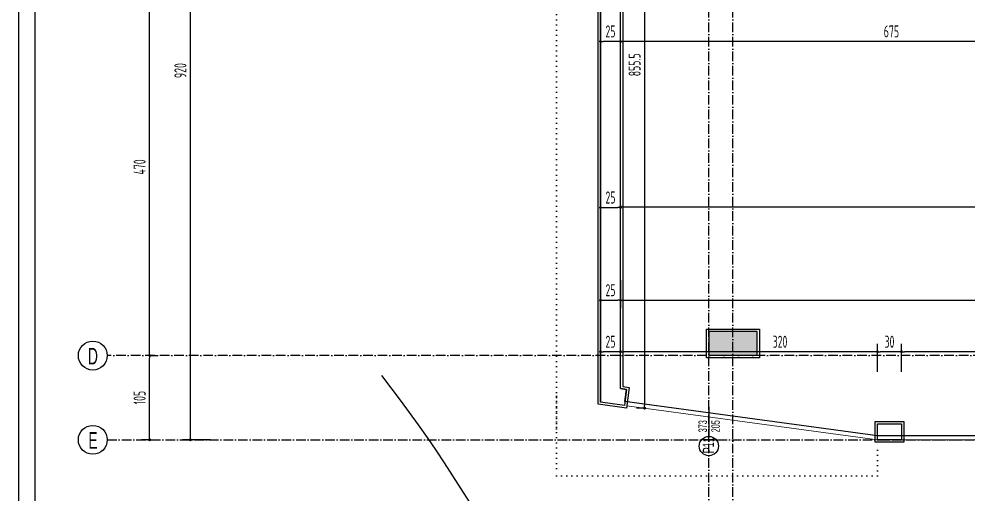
# Model space of a CAD drawing. Extents: x 41749 to 92598, y -24291 to 29432.
# Drawn here: x 52008 to 53190, y -23284 to -22692 of the extents above; entities that cross this region are included whole.
import ezdxf

# ---------------------------------------------------------------- set-up
doc = ezdxf.new("R2010")
doc.units = 0
doc.header["$MEASUREMENT"] = 0
doc.header["$PDMODE"] = 3
doc.linetypes.add('ACAD_ISO10W100', pattern=[18, 12, -3, 0, -3])
doc.linetypes.add('DOT', pattern=[6.35, 0, -6.35])
doc.layers.get('0').update_dxf_attribs({"linetype": 'CONTINUOUS'})
doc.layers.get('Defpoints').update_dxf_attribs({"linetype": 'CONTINUOUS'})
for name, color, linetype in [('AKS', 10, 'CONTINUOUS'), ('DUVAR', 6, 'CONTINUOUS'), ('İÇ ÖLÇÜ', 95, 'CONTINUOUS'), ('KOLON', 5, 'CONTINUOUS'), ('OLCU', 3, 'CONTINUOUS'), ('P', 7, 'DOT'), ('SıVA', 7, 'CONTINUOUS'), ('tar', 12, 'CONTINUOUS'), ('TEFRIS', 12, 'CONTINUOUS'), ('YAZI', 7, 'CONTINUOUS')]:
    doc.layers.add(name, color=color, linetype=linetype)
doc.layers.add('KAPI-GOR', color=153, linetype='CONTINUOUS', lineweight=15)
doc.styles.add('OLCU', font='isocpeur.ttf', dxfattribs={"width": 0.59})
doc.dimstyles.new('OLCU3', dxfattribs={"dimscale": 0.5, "dimtxt": 30, "dimasz": 7, "dimexe": 20, "dimexo": 0, "dimgap": 10, "dimtad": 1, "dimdec": 4, "dimrnd": 0.5, "dimdsep": 46, "dimtxsty": 'OLCU', "dimblk1": 'DOT', "dimblk2": 'DOT', "dimsah": 1, "dimcen": 0.09, "dimclrt": 4, "dimadec": 0, "dimazin": 0, "dimtfac": 1, "dimtdec": 4, "dimtix": 1, "dimtmove": 2, "dimatfit": 3, "dimfxl": 0, "dimtolj": 1, "dimtzin": 0, "dimarcsym": 0})

# ---------------------------------------------------------------- blocks, each defined once
blk = doc.blocks.new('DOT')
at = {"color": 0, "linetype": 'ByBlock'}
blk.add_line((-0.5, 0), (-1, 0), dxfattribs=at)
at = {"color": 0, "linetype": 'ByBlock', "const_width": 0.5}
blk.add_lwpolyline([(-0.25, 0, 1), (0.25, 0, 1)], format="xyb", close=True, dxfattribs=at)
blk = doc.blocks.new('*D2245')
at = {"layer": 'Defpoints', "color": 0, "transparency": 16777216}
for p in [(52757.5, -22720), (53432.5, -22718.2), (52757.5, -22733.2)]:
    blk.add_point(p, dxfattribs=at)
at = {"layer": 'İÇ ÖLÇÜ', "color": 0, "lineweight": -2, "transparency": 16777216}
for p, q in [((52757.5, -22733.2), (52757.5, -22710)), ((53429, -22720), (52761, -22720)), ((53432.5, -22718.2), (53432.5, -22730))]:
    blk.add_line(p, q, dxfattribs=at)
at = {"layer": 'İÇ ÖLÇÜ', "color": 0, "lineweight": -2, "transparency": 16777216, "xscale": 3.5, "yscale": 3.5, "zscale": 3.5, "rotation": 180}
blk.add_blockref('DOT', (52757.5, -22720), dxfattribs=at)
at = {"layer": 'İÇ ÖLÇÜ', "color": 0, "lineweight": -2, "transparency": 16777216, "xscale": 3.5, "yscale": 3.5, "zscale": 3.5}
blk.add_blockref('DOT', (53432.5, -22720), dxfattribs=at)
at = {"layer": 'İÇ ÖLÇÜ', "color": 4, "transparency": 16777216, "insert": (53095, -22707.5), "char_height": 15, "attachment_point": 5, "style": 'OLCU'}
blk.add_mtext('\\A1;675', dxfattribs=at)
blk = doc.blocks.new('*D2246')
at = {"layer": 'Defpoints', "color": 0, "transparency": 16777216}
for p in [(52732.5, -22720), (52757.5, -22733.2), (52732.5, -22769.4)]:
    blk.add_point(p, dxfattribs=at)
at = {"layer": 'İÇ ÖLÇÜ', "color": 0, "lineweight": -2, "transparency": 16777216}
for p, q in [((52732.5, -22745), (52732.5, -22710)), ((52757.5, -22733.2), (52757.5, -22710)), ((52754, -22720), (52736, -22720))]:
    blk.add_line(p, q, dxfattribs=at)
at = {"layer": 'İÇ ÖLÇÜ', "color": 0, "lineweight": -2, "transparency": 16777216, "xscale": 3.5, "yscale": 3.5, "zscale": 3.5, "rotation": 180}
blk.add_blockref('DOT', (52732.5, -22720), dxfattribs=at)
at = {"layer": 'İÇ ÖLÇÜ', "color": 0, "lineweight": -2, "transparency": 16777216, "xscale": 3.5, "yscale": 3.5, "zscale": 3.5}
blk.add_blockref('DOT', (52757.5, -22720), dxfattribs=at)
at = {"layer": 'İÇ ÖLÇÜ', "color": 4, "transparency": 16777216, "insert": (52745, -22707.5), "char_height": 15, "attachment_point": 5, "style": 'OLCU'}
blk.add_mtext('\\A1;25', dxfattribs=at)
blk = doc.blocks.new('*D2252')
at = {"layer": 'Defpoints', "color": 0, "transparency": 16777216}
for p in [(53107.6, -23106.6), (53322.5, -23186.3), (53107.6, -23196.3)]:
    blk.add_point(p, dxfattribs=at)
at = {"layer": 'İÇ ÖLÇÜ', "color": 0, "lineweight": -2, "transparency": 16777216}
for p, q in [((53107.6, -23131.6), (53107.6, -23096.6)), ((53322.5, -23131.6), (53322.5, -23096.6)), ((53319, -23106.6), (53111.1, -23106.6))]:
    blk.add_line(p, q, dxfattribs=at)
at = {"layer": 'İÇ ÖLÇÜ', "color": 0, "lineweight": -2, "transparency": 16777216, "xscale": 3.5, "yscale": 3.5, "zscale": 3.5, "rotation": 180}
blk.add_blockref('DOT', (53107.6, -23106.6), dxfattribs=at)
at = {"layer": 'İÇ ÖLÇÜ', "color": 0, "lineweight": -2, "transparency": 16777216, "xscale": 3.5, "yscale": 3.5, "zscale": 3.5}
blk.add_blockref('DOT', (53322.5, -23106.6), dxfattribs=at)
at = {"layer": 'İÇ ÖLÇÜ', "color": 4, "transparency": 16777216, "insert": (53215.1, -23094.1), "char_height": 15, "attachment_point": 5, "style": 'OLCU'}
blk.add_mtext('\\A1;215', dxfattribs=at)
blk = doc.blocks.new('*D2253')
at = {"layer": 'Defpoints', "color": 0, "transparency": 16777216}
for p in [(53077.6, -23106.6), (53077.6, -23196.3), (53107.6, -23196.3)]:
    blk.add_point(p, dxfattribs=at)
at = {"layer": 'İÇ ÖLÇÜ', "color": 0, "lineweight": -2, "transparency": 16777216}
for p, q in [((53077.6, -23131.6), (53077.6, -23096.6)), ((53107.6, -23131.6), (53107.6, -23096.6)), ((53104.1, -23106.6), (53081.1, -23106.6))]:
    blk.add_line(p, q, dxfattribs=at)
at = {"layer": 'İÇ ÖLÇÜ', "color": 0, "lineweight": -2, "transparency": 16777216, "xscale": 3.5, "yscale": 3.5, "zscale": 3.5, "rotation": 180}
blk.add_blockref('DOT', (53077.6, -23106.6), dxfattribs=at)
at = {"layer": 'İÇ ÖLÇÜ', "color": 0, "lineweight": -2, "transparency": 16777216, "xscale": 3.5, "yscale": 3.5, "zscale": 3.5}
blk.add_blockref('DOT', (53107.6, -23106.6), dxfattribs=at)
at = {"layer": 'İÇ ÖLÇÜ', "color": 4, "transparency": 16777216, "insert": (53092.6, -23094.1), "char_height": 15, "attachment_point": 5, "style": 'OLCU'}
blk.add_mtext('\\A1;30', dxfattribs=at)
blk = doc.blocks.new('*D2254')
at = {"layer": 'Defpoints', "color": 0, "transparency": 16777216}
for p in [(52732.5, -23106.6), (52732.5, -23109.4), (52757.5, -23109.4)]:
    blk.add_point(p, dxfattribs=at)
at = {"layer": 'İÇ ÖLÇÜ', "color": 0, "lineweight": -2, "transparency": 16777216}
for p, q in [((52732.5, -23109.4), (52732.5, -23096.6)), ((52757.5, -23109.4), (52757.5, -23096.6)), ((52754, -23106.6), (52736, -23106.6))]:
    blk.add_line(p, q, dxfattribs=at)
at = {"layer": 'İÇ ÖLÇÜ', "color": 0, "lineweight": -2, "transparency": 16777216, "xscale": 3.5, "yscale": 3.5, "zscale": 3.5, "rotation": 180}
blk.add_blockref('DOT', (52732.5, -23106.6), dxfattribs=at)
at = {"layer": 'İÇ ÖLÇÜ', "color": 0, "lineweight": -2, "transparency": 16777216, "xscale": 3.5, "yscale": 3.5, "zscale": 3.5}
blk.add_blockref('DOT', (52757.5, -23106.6), dxfattribs=at)
at = {"layer": 'İÇ ÖLÇÜ', "color": 4, "transparency": 16777216, "insert": (52745, -23094.1), "char_height": 15, "attachment_point": 5, "style": 'OLCU'}
blk.add_mtext('\\A1;25', dxfattribs=at)
blk = doc.blocks.new('*D2255')
at = {"layer": 'Defpoints', "color": 0, "transparency": 16777216}
for p in [(52732.5, -23028), (52757.5, -23028), (52757.5, -23042.4)]:
    blk.add_point(p, dxfattribs=at)
at = {"layer": 'İÇ ÖLÇÜ', "color": 0, "lineweight": -2, "transparency": 16777216}
for p, q in [((52732.5, -23028), (52732.5, -23052.4)), ((52757.5, -23028), (52757.5, -23052.4)), ((52736, -23042.4), (52754, -23042.4))]:
    blk.add_line(p, q, dxfattribs=at)
at = {"layer": 'İÇ ÖLÇÜ', "color": 0, "lineweight": -2, "transparency": 16777216, "xscale": 3.5, "yscale": 3.5, "zscale": 3.5, "rotation": 180}
blk.add_blockref('DOT', (52732.5, -23042.4), dxfattribs=at)
at = {"layer": 'İÇ ÖLÇÜ', "color": 0, "lineweight": -2, "transparency": 16777216, "xscale": 3.5, "yscale": 3.5, "zscale": 3.5}
blk.add_blockref('DOT', (52757.5, -23042.4), dxfattribs=at)
at = {"layer": 'İÇ ÖLÇÜ', "color": 4, "transparency": 16777216, "insert": (52745, -23029.9), "char_height": 15, "attachment_point": 5, "style": 'OLCU'}
blk.add_mtext('\\A1;25', dxfattribs=at)
blk = doc.blocks.new('*D2256')
at = {"layer": 'Defpoints', "color": 0, "transparency": 16777216}
for p in [(52757.5, -23010.3), (54401.4, -23042.4), (54401.4, -23089.3)]:
    blk.add_point(p, dxfattribs=at)
at = {"layer": 'İÇ ÖLÇÜ', "color": 0, "lineweight": -2, "transparency": 16777216}
for p, q in [((52757.5, -23017.4), (52757.5, -23052.4)), ((54401.4, -23067.4), (54401.4, -23032.4)), ((52761, -23042.4), (54397.9, -23042.4))]:
    blk.add_line(p, q, dxfattribs=at)
at = {"layer": 'İÇ ÖLÇÜ', "color": 0, "lineweight": -2, "transparency": 16777216, "xscale": 3.5, "yscale": 3.5, "zscale": 3.5, "rotation": 180}
blk.add_blockref('DOT', (52757.5, -23042.4), dxfattribs=at)
at = {"layer": 'İÇ ÖLÇÜ', "color": 0, "lineweight": -2, "transparency": 16777216, "xscale": 3.5, "yscale": 3.5, "zscale": 3.5}
blk.add_blockref('DOT', (54401.4, -23042.4), dxfattribs=at)
at = {"layer": 'İÇ ÖLÇÜ', "color": 4, "transparency": 16777216, "insert": (53579.5, -23029.9), "char_height": 15, "attachment_point": 5, "style": 'OLCU'}
blk.add_mtext('\\A1;1644', dxfattribs=at)
blk = doc.blocks.new('*D2258')
at = {"layer": 'Defpoints', "color": 0, "transparency": 16777216}
for p in [(52732.5, -22926.9), (52757.5, -22926.9), (52757.5, -22926.9)]:
    blk.add_point(p, dxfattribs=at)
at = {"layer": 'İÇ ÖLÇÜ', "color": 0, "lineweight": -2, "transparency": 16777216}
for p, q in [((52732.5, -22926.9), (52732.5, -22936.9)), ((52736, -22926.9), (52754, -22926.9)), ((52757.5, -22926.9), (52757.5, -22916.9))]:
    blk.add_line(p, q, dxfattribs=at)
at = {"layer": 'İÇ ÖLÇÜ', "color": 0, "lineweight": -2, "transparency": 16777216, "xscale": 3.5, "yscale": 3.5, "zscale": 3.5, "rotation": 180}
blk.add_blockref('DOT', (52732.5, -22926.9), dxfattribs=at)
at = {"layer": 'İÇ ÖLÇÜ', "color": 0, "lineweight": -2, "transparency": 16777216, "xscale": 3.5, "yscale": 3.5, "zscale": 3.5}
blk.add_blockref('DOT', (52757.5, -22926.9), dxfattribs=at)
at = {"layer": 'İÇ ÖLÇÜ', "color": 4, "transparency": 16777216, "insert": (52745, -22914.4), "char_height": 15, "attachment_point": 5, "style": 'OLCU'}
blk.add_mtext('\\A1;25', dxfattribs=at)
blk = doc.blocks.new('*D2259')
at = {"layer": 'Defpoints', "color": 0, "transparency": 16777216}
for p in [(52757.5, -22926), (54477.5, -22926), (54477.5, -22936.1)]:
    blk.add_point(p, dxfattribs=at)
at = {"layer": 'İÇ ÖLÇÜ', "color": 0, "lineweight": -2, "transparency": 16777216}
for p, q in [((52757.5, -22926), (52757.5, -22916)), ((52761, -22926), (54474, -22926)), ((54477.5, -22936.1), (54477.5, -22916))]:
    blk.add_line(p, q, dxfattribs=at)
at = {"layer": 'İÇ ÖLÇÜ', "color": 0, "lineweight": -2, "transparency": 16777216, "xscale": 3.5, "yscale": 3.5, "zscale": 3.5, "rotation": 180}
blk.add_blockref('DOT', (52757.5, -22926), dxfattribs=at)
at = {"layer": 'İÇ ÖLÇÜ', "color": 0, "lineweight": -2, "transparency": 16777216, "xscale": 3.5, "yscale": 3.5, "zscale": 3.5}
blk.add_blockref('DOT', (54477.5, -22926), dxfattribs=at)
at = {"layer": 'İÇ ÖLÇÜ', "color": 4, "transparency": 16777216, "insert": (53617.5, -22913.5), "char_height": 15, "attachment_point": 5, "style": 'OLCU'}
blk.add_mtext('\\A1;1720', dxfattribs=at)
blk = doc.blocks.new('*D2262')
at = {"layer": 'Defpoints', "color": 0, "transparency": 16777216}
for p in [(52765.4, -22321.3), (52787.5, -23176.9), (52788.3, -23176.9)]:
    blk.add_point(p, dxfattribs=at)
at = {"layer": 'İÇ ÖLÇÜ', "color": 0, "lineweight": -2, "transparency": 16777216}
for p, q in [((52765.4, -22321.3), (52797.5, -22321.3)), ((52787.5, -22324.8), (52787.5, -23173.4)), ((52788.3, -23176.9), (52777.5, -23176.9))]:
    blk.add_line(p, q, dxfattribs=at)
at = {"layer": 'İÇ ÖLÇÜ', "color": 0, "lineweight": -2, "transparency": 16777216, "xscale": 3.5, "yscale": 3.5, "zscale": 3.5}
for p, rotation in [((52787.5, -22321.3), 90), ((52787.5, -23176.9), 270)]:
    blk.add_blockref('DOT', p, dxfattribs=dict(at, rotation=rotation))
at = {"layer": 'İÇ ÖLÇÜ', "color": 4, "transparency": 16777216, "insert": (52775, -22749.1), "char_height": 15, "attachment_point": 5, "rotation": 90, "style": 'OLCU'}
blk.add_mtext('\\A1;855.5', dxfattribs=at)
blk = doc.blocks.new('*D2294')
at = {"layer": 'Defpoints', "color": 0, "transparency": 16777216}
for p in [(52170.8, -23111.3), (52170.8, -23111.3), (52170.8, -23216.3)]:
    blk.add_point(p, dxfattribs=at)
at = {"layer": 'OLCU', "color": 0, "lineweight": -2, "transparency": 16777216}
for p, q in [((52170.8, -23111.3), (52180.8, -23111.3)), ((52170.8, -23212.8), (52170.8, -23114.8)), ((52170.8, -23216.3), (52160.8, -23216.3))]:
    blk.add_line(p, q, dxfattribs=at)
at = {"layer": 'OLCU', "color": 0, "lineweight": -2, "transparency": 16777216, "xscale": 3.5, "yscale": 3.5, "zscale": 3.5}
for p, rotation in [((52170.8, -23111.3), 90), ((52170.8, -23216.3), 270)]:
    blk.add_blockref('DOT', p, dxfattribs=dict(at, rotation=rotation))
at = {"layer": 'OLCU', "color": 4, "transparency": 16777216, "insert": (52158.3, -23163.8), "char_height": 15, "attachment_point": 5, "rotation": 90, "style": 'OLCU'}
blk.add_mtext('\\A1;105', dxfattribs=at)
blk = doc.blocks.new('*D2295')
at = {"layer": 'Defpoints', "color": 0, "transparency": 16777216}
for p in [(52170.8, -22641.3), (52170.8, -22641.3), (52170.8, -23111.3)]:
    blk.add_point(p, dxfattribs=at)
at = {"layer": 'OLCU', "color": 0, "lineweight": -2, "transparency": 16777216}
for p, q in [((52170.8, -22641.3), (52160.8, -22641.3)), ((52170.8, -23107.8), (52170.8, -22644.8)), ((52170.8, -23111.3), (52180.8, -23111.3))]:
    blk.add_line(p, q, dxfattribs=at)
at = {"layer": 'OLCU', "color": 0, "lineweight": -2, "transparency": 16777216, "xscale": 3.5, "yscale": 3.5, "zscale": 3.5}
for p, rotation in [((52170.8, -22641.3), 90), ((52170.8, -23111.3), 270)]:
    blk.add_blockref('DOT', p, dxfattribs=dict(at, rotation=rotation))
at = {"layer": 'OLCU', "color": 4, "transparency": 16777216, "insert": (52158.3, -22876.3), "char_height": 15, "attachment_point": 5, "rotation": 90, "style": 'OLCU'}
blk.add_mtext('\\A1;470', dxfattribs=at)
blk = doc.blocks.new('*D2364')
at = {"layer": 'Defpoints', "color": 0, "transparency": 16777216}
for p in [(52221.6, -22296.3), (52266.1, -22296.3), (52266.1, -23216.3)]:
    blk.add_point(p, dxfattribs=at)
at = {"layer": 'OLCU', "color": 0, "lineweight": -2, "transparency": 16777216}
for p, q in [((52246.6, -22296.3), (52211.6, -22296.3)), ((52221.6, -23212.8), (52221.6, -22299.8)), ((52246.6, -23216.3), (52211.6, -23216.3))]:
    blk.add_line(p, q, dxfattribs=at)
at = {"layer": 'OLCU', "color": 0, "lineweight": -2, "transparency": 16777216, "xscale": 3.5, "yscale": 3.5, "zscale": 3.5}
for p, rotation in [((52221.6, -22296.3), 90), ((52221.6, -23216.3), 270)]:
    blk.add_blockref('DOT', p, dxfattribs=dict(at, rotation=rotation))
at = {"layer": 'OLCU', "color": 4, "transparency": 16777216, "insert": (52209.1, -22756.3), "char_height": 15, "attachment_point": 5, "rotation": 90, "style": 'OLCU'}
blk.add_mtext('\\A1;920', dxfattribs=at)
blk = doc.blocks.new('*D2380')
at = {"layer": 'Defpoints', "color": 0, "transparency": 16777216}
for p in [(53322.5, -23186.3), (53107.6, -23206.3), (53107.6, -23825.6)]:
    blk.add_point(p, dxfattribs=at)
at = {"layer": 'OLCU', "color": 0, "lineweight": -2, "transparency": 16777216}
for p, q in [((53107.6, -23800.6), (53107.6, -23835.6)), ((53322.5, -23800.6), (53322.5, -23835.6)), ((53319, -23825.6), (53111.1, -23825.6))]:
    blk.add_line(p, q, dxfattribs=at)
at = {"layer": 'OLCU', "color": 0, "lineweight": -2, "transparency": 16777216, "xscale": 3.5, "yscale": 3.5, "zscale": 3.5, "rotation": 180}
blk.add_blockref('DOT', (53107.6, -23825.6), dxfattribs=at)
at = {"layer": 'OLCU', "color": 0, "lineweight": -2, "transparency": 16777216, "xscale": 3.5, "yscale": 3.5, "zscale": 3.5}
blk.add_blockref('DOT', (53322.5, -23825.6), dxfattribs=at)
at = {"layer": 'OLCU', "color": 4, "transparency": 16777216, "insert": (53215.1, -23813.1), "char_height": 15, "attachment_point": 5, "style": 'OLCU'}
blk.add_mtext('\\A1;215', dxfattribs=at)
blk = doc.blocks.new('*D2381')
at = {"layer": 'Defpoints', "color": 0, "transparency": 16777216}
for p in [(53077.6, -23196.3), (53107.6, -23206.3), (53077.6, -23825.6)]:
    blk.add_point(p, dxfattribs=at)
at = {"layer": 'OLCU', "color": 0, "lineweight": -2, "transparency": 16777216}
for p, q in [((53077.6, -23800.6), (53077.6, -23835.6)), ((53107.6, -23800.6), (53107.6, -23835.6)), ((53104.1, -23825.6), (53081.1, -23825.6))]:
    blk.add_line(p, q, dxfattribs=at)
at = {"layer": 'OLCU', "color": 0, "lineweight": -2, "transparency": 16777216, "xscale": 3.5, "yscale": 3.5, "zscale": 3.5, "rotation": 180}
blk.add_blockref('DOT', (53077.6, -23825.6), dxfattribs=at)
at = {"layer": 'OLCU', "color": 0, "lineweight": -2, "transparency": 16777216, "xscale": 3.5, "yscale": 3.5, "zscale": 3.5}
blk.add_blockref('DOT', (53107.6, -23825.6), dxfattribs=at)
at = {"layer": 'OLCU', "color": 4, "transparency": 16777216, "insert": (53092.6, -23813.1), "char_height": 15, "attachment_point": 5, "style": 'OLCU'}
blk.add_mtext('\\A1;30', dxfattribs=at)
blk = doc.blocks.new('*D2382')
at = {"layer": 'Defpoints', "color": 0, "transparency": 16777216}
for p in [(52677.5, -22975.4), (53077.6, -23201.7), (53077.6, -23851.2)]:
    blk.add_point(p, dxfattribs=at)
at = {"layer": 'OLCU', "color": 0, "lineweight": -2, "transparency": 16777216}
for p, q in [((52677.5, -23826.2), (52677.5, -23861.2)), ((53077.6, -23826.2), (53077.6, -23861.2)), ((52681, -23851.2), (53074.1, -23851.2))]:
    blk.add_line(p, q, dxfattribs=at)
at = {"layer": 'OLCU', "color": 0, "lineweight": -2, "transparency": 16777216, "xscale": 3.5, "yscale": 3.5, "zscale": 3.5, "rotation": 180}
blk.add_blockref('DOT', (52677.5, -23851.2), dxfattribs=at)
at = {"layer": 'OLCU', "color": 0, "lineweight": -2, "transparency": 16777216, "xscale": 3.5, "yscale": 3.5, "zscale": 3.5}
blk.add_blockref('DOT', (53077.6, -23851.2), dxfattribs=at)
at = {"layer": 'OLCU', "color": 4, "transparency": 16777216, "insert": (52877.6, -23838.7), "char_height": 15, "attachment_point": 5, "style": 'OLCU'}
blk.add_mtext('\\A1;400', dxfattribs=at)
blk = doc.blocks.new('*D2383')
at = {"layer": 'Defpoints', "color": 0, "transparency": 16777216}
for p in [(53077.6, -23201.7), (54331.9, -23800.6), (54331.9, -23851.2)]:
    blk.add_point(p, dxfattribs=at)
at = {"layer": 'OLCU', "color": 0, "lineweight": -2, "transparency": 16777216}
for p, q in [((53077.6, -23826.2), (53077.6, -23861.2)), ((54331.9, -23826.2), (54331.9, -23861.2)), ((53081.1, -23851.2), (54328.4, -23851.2))]:
    blk.add_line(p, q, dxfattribs=at)
at = {"layer": 'OLCU', "color": 0, "lineweight": -2, "transparency": 16777216, "xscale": 3.5, "yscale": 3.5, "zscale": 3.5, "rotation": 180}
blk.add_blockref('DOT', (53077.6, -23851.2), dxfattribs=at)
at = {"layer": 'OLCU', "color": 0, "lineweight": -2, "transparency": 16777216, "xscale": 3.5, "yscale": 3.5, "zscale": 3.5}
blk.add_blockref('DOT', (54331.9, -23851.2), dxfattribs=at)
at = {"layer": 'OLCU', "color": 4, "transparency": 16777216, "insert": (53704.7, -23838.7), "char_height": 15, "attachment_point": 5, "style": 'OLCU'}
blk.add_mtext('\\A1;1254.5', dxfattribs=at)
blk = doc.blocks.new('*D2772')
at = {"layer": 'Defpoints', "color": 0, "transparency": 16777216}
for p in [(52757.5, -23106.6), (52757.5, -23133.1), (53077.6, -23196.3)]:
    blk.add_point(p, dxfattribs=at)
at = {"layer": 'İÇ ÖLÇÜ', "color": 0, "lineweight": -2, "transparency": 16777216}
for p, q in [((52757.5, -23131.6), (52757.5, -23096.6)), ((53077.6, -23131.6), (53077.6, -23096.6)), ((53074.1, -23106.6), (52761, -23106.6))]:
    blk.add_line(p, q, dxfattribs=at)
at = {"layer": 'İÇ ÖLÇÜ', "color": 0, "lineweight": -2, "transparency": 16777216, "xscale": 3.5, "yscale": 3.5, "zscale": 3.5, "rotation": 180}
blk.add_blockref('DOT', (52757.5, -23106.6), dxfattribs=at)
at = {"layer": 'İÇ ÖLÇÜ', "color": 0, "lineweight": -2, "transparency": 16777216, "xscale": 3.5, "yscale": 3.5, "zscale": 3.5}
blk.add_blockref('DOT', (53077.6, -23106.6), dxfattribs=at)
at = {"layer": 'İÇ ÖLÇÜ', "color": 4, "transparency": 16777216, "insert": (52956.2, -23094.1), "char_height": 15, "attachment_point": 5, "style": 'OLCU'}
blk.add_mtext('\\A1;320', dxfattribs=at)

msp = doc.modelspace()

# ---------------------------------------------------------------- hatches: boundary and pattern name
at = {"layer": 'tar'}
h = msp.add_hatch(dxfattribs=at)
h.set_pattern_fill('ANSI33', color=256, scale=40, style=0)
h.paths.add_polyline_path([(52927.53676, -22296.33978), (52897.53676, -22296.33978), (52897.53676, -22356.33978), (52927.53676, -22356.33978)])
h.paths.add_polyline_path([(53452.53676, -22296.33978), (53442.53676, -22296.33978), (53432.53676, -22296.33978), (53432.53676, -22501.33978), (53452.53676, -22501.33978)])
h.paths.add_polyline_path([(53632.53676, -22296.33978), (53622.53676, -22296.33978), (53612.53676, -22296.33978), (53612.53676, -22501.33978), (53632.53676, -22501.33978)])
h.paths.add_polyline_path([(53992.53676, -22356.33978), (54022.53676, -22356.33978), (54022.53676, -22296.33978), (53992.53676, -22296.33978)])
h.paths.add_polyline_path([(54342.38823, -22296.33978), (54342.38823, -22326.33978), (54401.38823, -22326.33978), (54401.38823, -22296.33978)])
h.paths.add_polyline_path([(52927.53676, -22581.33978), (52897.53676, -22581.33978), (52897.53676, -22641.33978), (52927.53676, -22641.33978)])
h.paths.add_polyline_path([(53612.53676, -22611.33978), (53612.53676, -22641.33978), (53672.53676, -22641.33978), (53672.53676, -22611.33978)])
h.paths.add_polyline_path([(54022.53676, -22641.33978), (54022.53676, -22611.33978), (53962.53676, -22611.33978), (53962.53676, -22641.33978)])
h.paths.add_polyline_path([(52927.53676, -23111.33978), (52927.53676, -23081.33978), (52867.53676, -23081.33978), (52867.53676, -23111.33978)])
h.paths.add_polyline_path([(53352.53676, -23156.33973), (53322.53676, -23156.33973), (53322.53676, -23216.33973), (53352.53676, -23216.33973)])
h.paths.add_polyline_path([(53852.53676, -23156.33973), (53822.53676, -23156.33973), (53822.53676, -23216.33973), (53852.53676, -23216.33973)])
h.paths.add_polyline_path([(54341.38823, -23081.33978), (54341.38823, -23111.33978), (54401.38823, -23111.33978), (54401.38823, -23081.33978)])

# ---------------------------------------------------------------- linework, layer by layer
at = {"layer": 'AKS', "linetype": 'ACAD_ISO10W100'}
for p, q in [((52867.53676, -24011.44639), (52867.53676, -21978.06351)), ((52897.53676, -24011.44639), (52897.53676, -21978.06351)), ((54874.22491, -23111.33978), (52118.01207, -23111.33978)), ((52118.01207, -23216.33978), (54874.22491, -23216.33986))]:
    msp.add_line(p, q, dxfattribs=at)
at = {"layer": 'Defpoints'}
msp.add_lwpolyline([(52757.53676, -22321.33978), (53212.53676, -22321.33978), (53212.53676, -22551.33978), (53432.53676, -22551.33978), (53432.53676, -22641.33978), (54022.53676, -22641.33978), (54022.53676, -22321.33978), (54477.53676, -22316.33978), (54487.53676, -22966.09965), (54331.87856, -23201.28472), (54301.87856, -23201.28472), (54301.87856, -23211.33978), (53077.58132, -23211.29363), (52762.93707, -23168.44382), (52764.96116, -23153.58102), (52757.53676, -23152.56992), (52757.53676, -22321.33978)], close=True, dxfattribs=at)
at = {"layer": 'DUVAR'}
for p, q in [((52732.53676, -23169.34991), (52732.53676, -22296.33978)), ((52732.53676, -22296.33978), (52732.53676, -23169.34991)), ((52757.53676, -23152.56992), (52757.53676, -22321.33978)), ((52762.26237, -23173.39809), (52732.53676, -23169.34991))]:
    msp.add_line(p, q, dxfattribs=at)
for points in [[(52757.53676, -23152.56992), (52764.96116, -23153.58102), (52762.26237, -23173.39809)], [(53107.58132, -23216.33978), (53077.58132, -23216.33978), (53077.58132, -23196.33978), (53107.58132, -23196.33978), (53107.58132, -23216.33978)]]:
    msp.add_lwpolyline(points, dxfattribs=at)
at = {"layer": 'KAPI-GOR'}
for points in [[(53077.58132, -23216.33978), (53077.58132, -23216.33978), (52765.23493, -23173.80291)], [(53078.25602, -23211.38551), (52765.90963, -23168.84864)], [(53822.53676, -23216.33978), (53077.58132, -23216.33978)], [(53322.53676, -23211.33978), (53107.58132, -23211.33978)]]:
    msp.add_lwpolyline(points, dxfattribs=at)
at = {"layer": 'KOLON'}
for p, q in [((52867.53676, -23081.33978), (52867.53676, -23111.33978)), ((52927.53676, -23081.33978), (52867.53676, -23081.33978)), ((52867.53676, -23081.33978), (52867.53676, -23111.33978)), ((52927.53676, -23111.33978), (52927.53676, -23081.33978)), ((52927.53676, -23111.33978), (52867.53676, -23111.33978))]:
    msp.add_line(p, q, dxfattribs=at)
at = {"layer": 'P'}
msp.add_line((52677.53676, -23202.46304), (52677.53676, -22257.68222), dxfattribs=at)
msp.add_lwpolyline([(52677.53676, -23161.85974), (52677.53676, -23261.33978), (53077.53676, -23261.33978), (53077.53676, -23216.33978), (53577.53676, -23216.33978)], dxfattribs=at)
at = {"layer": 'SıVA'}
for p, q in [((52729.53676, -23171.96905), (52729.53676, -22293.33978)), ((52760.53676, -22324.33978), (52760.53676, -23149.95079)), ((52760.53676, -23149.95079), (52768.33854, -23151.01327)), ((52768.33854, -23151.01327), (52764.83012, -23176.77547)), ((52764.83012, -23176.77547), (52729.53676, -23171.96905))]:
    msp.add_line(p, q, dxfattribs=at)
for points in [[(52930.53676, -23078.33978), (52930.53676, -23114.33978), (52864.53676, -23114.33978), (52864.53676, -23078.33978)], [(53110.58132, -23193.33978), (53110.58132, -23219.33978), (53074.58132, -23219.33978), (53074.58132, -23193.33978)]]:
    msp.add_lwpolyline(points, close=True, dxfattribs=at)
at = {"layer": 'TEFRIS'}
for p, q in [((52008.01562, -23575.29633), (52008.01562, -21988.06351)), ((52028.01562, -23557.83542), (52028.01562, -22008.06351))]:
    msp.add_line(p, q, dxfattribs=at)
msp.add_arc((51074.34997, -24212.79145), 1754.79369, 17.85153391, 37.84076461, dxfattribs=at)
at = {"layer": 'YAZI'}
msp.add_line((52867.53676, -23175.80973), (52867.53676, -23212.12888), dxfattribs=at)
for centre, radius in [((52100.01207, -23111.33978), 18), ((52100.01207, -23216.3397), 18), ((52867.53676, -23224.12888), 12)]:
    msp.add_circle(centre, radius, dxfattribs=at)

# ---------------------------------------------------------------- texts
at = {"layer": 'YAZI', "char_height": 20.736, "width": 360.8188416, "attachment_point": 5, "style": 'OLCU'}
for s, insert in [('{\\fArial|b0|i0|c162|p34;D}', (52100.19087, -23112.09879)), ('{\\fArial|b0|i0|c162|p34;E}', (52100.19087, -23217.09871))]:
    msp.add_mtext(s, dxfattribs=dict(at, insert=insert))
at = {"layer": 'YAZI', "attachment_point": 5, "rotation": 90, "style": 'OLCU'}
for s, insert, char_height, width in [('{\\fArial|b0|i0|c162|p34;373}', (52859.9685, -23199.44485), 10.56, 183.750336), ('{\\fArial|b0|i0|c162|p34;205}', (52875.9685, -23199.44485), 10.56, 183.750336), ('{\\fArial|b0|i0|c162|p34;P11}', (52866.83814, -23223.08785), 13.824, 240.5458944)]:
    msp.add_mtext(s, dxfattribs=dict(at, insert=insert, char_height=char_height, width=width))

# ---------------------------------------------------------------- dimensions: what is measured, and where the dimension line sits
at = {"layer": 'İÇ ÖLÇÜ'}
dim = msp.add_linear_dim(base=(52787.53676, -23176.93731), p1=(52765.43417, -22321.33978), p2=(52788.25067, -23176.93731), angle=90, dimstyle='OLCU3', dxfattribs=at)
dim.commit()
dim.dimension.update_dxf_attribs({"geometry": '*D2262', "text_midpoint": (52775.03676, -22749.13854)})
for base, p1, p2, picture, middle in [((52732.53676, -22719.97896), (52757.53676, -22733.20977), (52732.53676, -22769.40616), '*D2246', (52745.03676, -22707.47896)), ((52757.53676, -22719.97896), (53432.53676, -22718.22093), (52757.53676, -22733.20977), '*D2245', (53095.03676, -22707.47896)), ((52757.53676, -22926.86028), (52732.53676, -22926.86028), (52757.53676, -22926.86028), '*D2258', (52745.03676, -22914.36028)), ((54477.53676, -22925.98528), (52757.53676, -22925.98528), (54477.53676, -22936.09965), '*D2259', (53617.53676, -22913.48528)), ((52757.53676, -23042.41581), (52732.53676, -23028.01165), (52757.53676, -23028.01165), '*D2255', (52745.03676, -23029.91581)), ((54401.38823, -23042.41581), (52757.53676, -23010.33613), (54401.38823, -23089.3228), '*D2256', (53579.4625, -23029.91581)), ((52732.53676, -23106.61746), (52757.53676, -23109.35256), (52732.53676, -23109.35256), '*D2254', (52745.03676, -23094.11746)), ((53077.58132, -23106.61746), (53107.58132, -23196.33978), (53077.58132, -23196.33978), '*D2253', (53092.58132, -23094.11746)), ((53107.58132, -23106.61746), (53322.53676, -23186.33973), (53107.58132, -23196.33978), '*D2252', (53215.05904, -23094.11746))]:
    dim = msp.add_linear_dim(base=base, p1=p1, p2=p2, dimstyle='OLCU3', dxfattribs=at)
    dim.commit()
    dim.dimension.update_dxf_attribs({"geometry": picture, "text_midpoint": middle})
dim = msp.add_linear_dim(base=(52757.53676, -23106.61746), p1=(53077.58132, -23196.33978), p2=(52757.53676, -23133.11279), dimstyle='OLCU3', override={"dimdec": 0, "dimtdec": 0}, dxfattribs=at)
dim.commit()
dim.dimension.update_dxf_attribs({"geometry": '*D2772', "text_midpoint": (52956.22996, -23094.11746), "dimtype": 160})
at = {"layer": 'OLCU'}
for base, p1, p2, picture, middle in [((52221.61208, -22296.33978), (52266.13063, -23216.33981), (52266.13063, -22296.33978), '*D2364', (52209.11208, -22756.3398)), ((52170.80608, -22641.33978), (52170.80608, -23111.33978), (52170.80608, -22641.33978), '*D2295', (52158.30608, -22876.33978)), ((52170.80608, -23111.33978), (52170.80608, -23216.33985), (52170.80608, -23111.33978), '*D2294', (52158.30608, -23163.83982))]:
    dim = msp.add_linear_dim(base=base, p1=p1, p2=p2, angle=90, dimstyle='OLCU3', dxfattribs=at)
    dim.commit()
    dim.dimension.update_dxf_attribs({"geometry": picture, "text_midpoint": middle})
for base, p1, p2, picture, middle in [((53077.58132, -23851.18652), (52677.53676, -22975.44284), (53077.58132, -23201.71071), '*D2382', (52877.55904, -23838.68652)), ((53107.58132, -23825.62013), (53322.53676, -23186.33973), (53107.58132, -23206.33978), '*D2380', (53215.05904, -23813.12013)), ((53077.58132, -23825.62013), (53107.58132, -23206.33978), (53077.58132, -23196.33978), '*D2381', (53092.58132, -23813.12013)), ((54331.87856, -23851.18652), (53077.58132, -23201.71071), (54331.87856, -23800.62013), '*D2383', (53704.72994, -23838.68652))]:
    dim = msp.add_linear_dim(base=base, p1=p1, p2=p2, dimstyle='OLCU3', dxfattribs=at)
    dim.commit()
    dim.dimension.update_dxf_attribs({"geometry": picture, "text_midpoint": middle})

doc.saveas('drawing.dxf')
